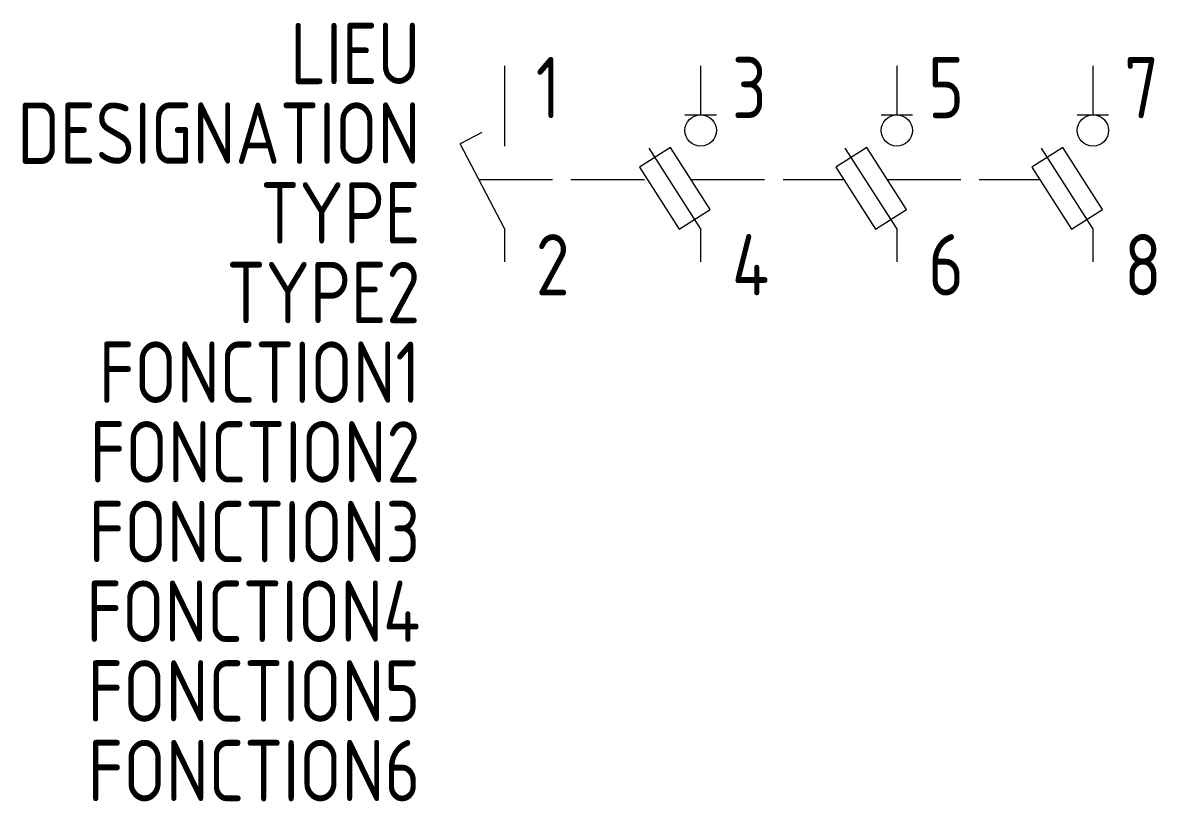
# Model space of a CAD drawing. Extents: x -19.7 to 26.6, y -30 to 1.8.
import ezdxf
from ezdxf.enums import TextEntityAlignment as Align

# ---------------------------------------------------------------- set-up
doc = ezdxf.new("R2010")
doc.units = 0
doc.linetypes.add('ACAD_ISO02W100', pattern=[15, 12, -3])
for name, color, linetype in [('SYMB_FIL', 3, 'Continuous'), ('SYMB_FIL_FIN', 1, 'Continuous'), ('SYMB_LIAISON', 1, 'ACAD_ISO02W100'), ('SYMB_TXT_CONTACT', 2, 'Continuous'), ('SYMB_TXT_NOM', 3, 'Continuous')]:
    doc.layers.add(name, color=color, linetype=linetype)
doc.styles.add('NET2_5', font='isocp.shx', dxfattribs={"width": 0.9, "height": 2.5})

msp = doc.modelspace()

# ---------------------------------------------------------------- linework, layer by layer
at = {"layer": 'SYMB_FIL'}
for p, q in [((0, 0), (0, -3.281)), ((8, 0), (8, -2)), ((16, 0), (16, -2)), ((24, 0), (24, -2)), ((7.36, -2), (8.64, -2)), ((15.36, -2), (16.64, -2)), ((23.36, -2), (24.64, -2)), ((0, -6.64), (-1.808, -3.185)), ((8, -6.64), (5.898, -3.355)), ((16, -6.64), (13.898, -3.355)), ((24, -6.64), (21.898, -3.355)), ((0, -6.64), (0, -8)), ((8, -6.64), (8, -8)), ((16, -6.64), (16, -8)), ((24, -6.64), (24, -8))]:
    msp.add_line(p, q, dxfattribs=at)
for points in [[(7.126, -6.666), (8.389, -5.857), (6.772, -3.33), (5.509, -4.139)], [(15.126, -6.666), (16.389, -5.857), (14.772, -3.33), (13.509, -4.139)], [(23.126, -6.666), (24.389, -5.857), (22.772, -3.33), (21.509, -4.139)]]:
    msp.add_lwpolyline(points, close=True, dxfattribs=at)
for centre in [(8, -2.64), (16, -2.64), (24, -2.64)]:
    msp.add_circle(centre, 0.64, dxfattribs=at)
at = {"layer": 'SYMB_FIL_FIN'}
msp.add_line((-0.922, -2.721), (-1.808, -3.185), dxfattribs=at)
at = {"layer": 'SYMB_LIAISON', "ltscale": 0.25}
for p, q in [((-1.046, -4.64), (5.83, -4.64)), ((7.61, -4.64), (13.83, -4.64)), ((15.61, -4.64), (21.83, -4.64))]:
    msp.add_line(p, q, dxfattribs=at)

# ---------------------------------------------------------------- texts
at = {"layer": 'SYMB_TXT_CONTACT', "style": 'NET2_5', "width": 0.9, "flags": 8}
for tag, p, s in [('1', (1.275, -2.14), 'N'), ('3', (9.275, -2.14), '1'), ('5', (17.275, -2.14), '3'), ('7', (25.275, -2.14), '5'), ('2', (1.275, -9.367), 'N'), ('4', (9.275, -9.367), '2'), ('6', (17.275, -9.367), '4'), ('8', (25.275, -9.367), '6')]:
    msp.add_attdef(tag, p, s, height=2.5, dxfattribs=at)
at = {"layer": 'SYMB_TXT_NOM', "style": 'NET2_5', "width": 0.9, "flags": 8}
for tag, text, p in [('LIEU', '', (-3.435, -0.751)), ('DESIGNATION', 'F?', (-3.435, -4.001)), ('TYPE', '?A', (-3.435, -7.251)), ('TYPE2', '', (-3.435, -10.501)), ('FONCTION1', '', (-3.435, -13.751)), ('FONCTION2', '', (-3.435, -17.001)), ('FONCTION3', '', (-3.435, -20.251)), ('FONCTION4', '', (-3.435, -23.501)), ('FONCTION5', '', (-3.435, -26.751)), ('FONCTION6', '', (-3.435, -30.001))]:
    msp.add_attdef(tag, text=text, height=2.5, dxfattribs=at).set_placement(p, align=Align.RIGHT)

doc.saveas('drawing.dxf')
